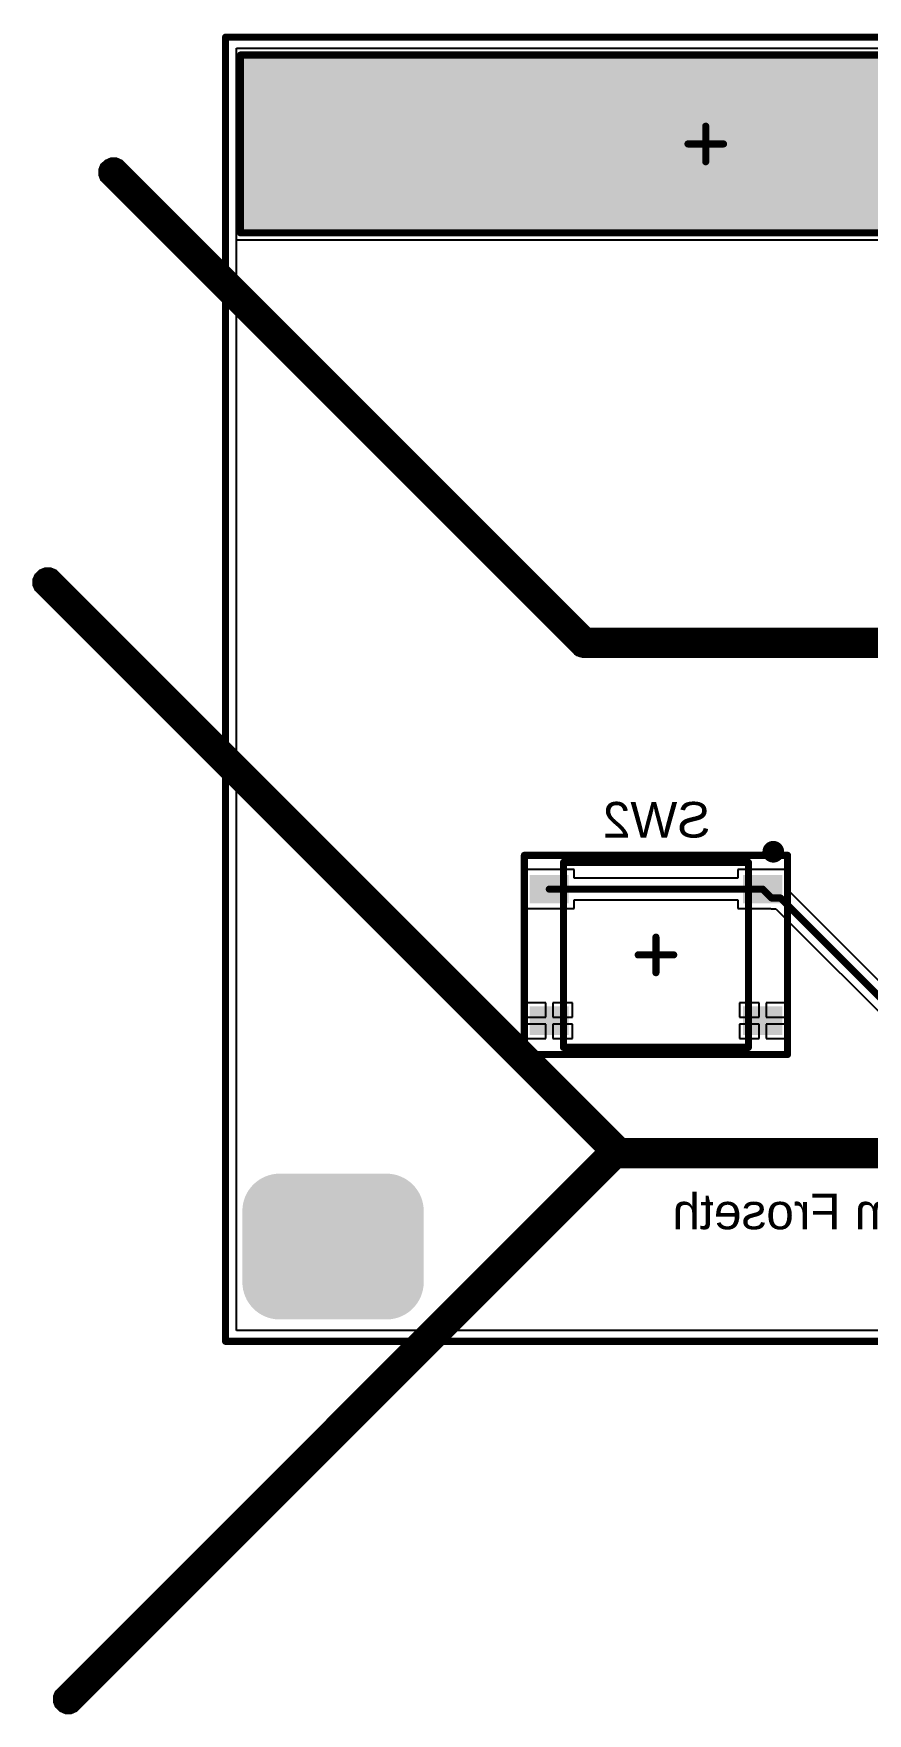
# Model space of a CAD drawing. Header units: inches. Extents: x -5 to 179, y -47 to 8.
# Drawn here: x -5.4 to 18.05, y -47.13 to 0.1 of the extents above; entities that cross this region are included whole.
import ezdxf

# ---------------------------------------------------------------- set-up
doc = ezdxf.new("R2010")
doc.units = ezdxf.units.IN
for name, color, linetype in [('Bottom 3D Body', 56, 'Continuous'), ('Bottom Courtyard', 56, 'Continuous'), ('Bottom Layer', 5, 'Continuous'), ('Bottom Overlay', 54, 'Continuous'), ('Bottom Paste', 16, 'Continuous'), ('Bottom Solder', 6, 'Continuous'), ('Keep-Out Layer', 6, 'Continuous'), ('Mechanical 1', 6, 'Continuous'), ('Top Layer', 1, 'Continuous'), ('Top Solder', 216, 'Continuous')]:
    doc.layers.add(name, color=color, linetype=linetype)
doc.styles.add('Arial', font='', dxfattribs={"height": 0.2})
doc.styles.get('Arial').set_extended_font_data('Arial')

# ---------------------------------------------------------------- blocks, each defined once
blk = doc.blocks.new('I___________________B_975')
at = {"layer": 'Bottom Layer'}
blk.add_hatch(color=5, dxfattribs=at).paths.add_polyline_path([(-13, 2.5), (13, 2.5), (13, -2.5), (-13, -2.5)])
at = {"layer": 'Bottom Solder'}
blk.add_hatch(color=6, dxfattribs=at).paths.add_polyline_path([(-13.05, 2.55), (13.05, 2.55), (13.05, -2.55), (-13.05, -2.55)])
at = {"layer": 'Bottom 3D Body'}
for points in [[(13.081, 2.5, 0.2, 0.2, 0), (-13.081, 2.5, 0.2, 0.2, 0)], [(-13.081, 2.5, 0.2, 0.2, 0), (-13.081, -2.5, 0.2, 0.2, 0)], [(13.081, 2.5, 0.2, 0.2, 0), (13.081, -2.5, 0.2, 0.2, 0)], [(13.081, -2.5, 0.2, 0.2, 0), (-13.081, -2.5, 0.2, 0.2, 0)]]:
    blk.add_lwpolyline(points, format="xyseb", dxfattribs=at)
for points in [[(-13.131, 2.5, 0.1, 0.1, 1), (-13.031, 2.5, 0.1, 0.1, 1)], [(-13.131, 2.5, 0.1, 0.1, 1), (-13.031, 2.5, 0.1, 0.1, 1)], [(13.031, 2.5, 0.1, 0.1, 1), (13.131, 2.5, 0.1, 0.1, 1)], [(13.031, 2.5, 0.1, 0.1, 1), (13.131, 2.5, 0.1, 0.1, 1)], [(-13.131, -2.5, 0.1, 0.1, 1), (-13.031, -2.5, 0.1, 0.1, 1)], [(-13.131, -2.5, 0.1, 0.1, 1), (-13.031, -2.5, 0.1, 0.1, 1)], [(13.031, -2.5, 0.1, 0.1, 1), (13.131, -2.5, 0.1, 0.1, 1)], [(13.031, -2.5, 0.1, 0.1, 1), (13.131, -2.5, 0.1, 0.1, 1)]]:
    blk.add_lwpolyline(points, format="xyseb", close=True, dxfattribs=at)
at = {"layer": 'Bottom Courtyard'}
for points in [[(-13.081, 2.5, 0.2, 0.2, 0), (-13.081, -2.5, 0.2, 0.2, 0)], [(13.081, 2.5, 0.2, 0.2, 0), (-13.081, 2.5, 0.2, 0.2, 0)], [(13.081, 2.5, 0.2, 0.2, 0), (13.081, -2.5, 0.2, 0.2, 0)], [(0, 0.5, 0.2, 0.2, 0), (0, -0.5, 0.2, 0.2, 0)], [(0.5, 0, 0.2, 0.2, 0), (-0.5, 0, 0.2, 0.2, 0)], [(13.081, -2.5, 0.2, 0.2, 0), (-13.081, -2.5, 0.2, 0.2, 0)]]:
    blk.add_lwpolyline(points, format="xyseb", dxfattribs=at)
for points in [[(-13.131, 2.5, 0.1, 0.1, 1), (-13.031, 2.5, 0.1, 0.1, 1)], [(-13.131, 2.5, 0.1, 0.1, 1), (-13.031, 2.5, 0.1, 0.1, 1)], [(13.031, 2.5, 0.1, 0.1, 1), (13.131, 2.5, 0.1, 0.1, 1)], [(13.031, 2.5, 0.1, 0.1, 1), (13.131, 2.5, 0.1, 0.1, 1)], [(-0.05, 0.5, 0.1, 0.1, 1), (0.05, 0.5, 0.1, 0.1, 1)], [(-0.55, 0, 0.1, 0.1, 1), (-0.45, 0, 0.1, 0.1, 1)], [(0.45, 0, 0.1, 0.1, 1), (0.55, 0, 0.1, 0.1, 1)], [(-0.05, -0.5, 0.1, 0.1, 1), (0.05, -0.5, 0.1, 0.1, 1)], [(-13.131, -2.5, 0.1, 0.1, 1), (-13.031, -2.5, 0.1, 0.1, 1)], [(-13.131, -2.5, 0.1, 0.1, 1), (-13.031, -2.5, 0.1, 0.1, 1)], [(13.031, -2.5, 0.1, 0.1, 1), (13.131, -2.5, 0.1, 0.1, 1)], [(13.031, -2.5, 0.1, 0.1, 1), (13.131, -2.5, 0.1, 0.1, 1)]]:
    blk.add_lwpolyline(points, format="xyseb", close=True, dxfattribs=at)
blk = doc.blocks.new('PTS526_SK15_SMTR2_LFS_B_1008')
at = {"layer": 'Bottom Layer'}
for points in [[(-3.5, 2.2), (-2.5, 2.2), (-2.5, 1.5), (-3.5, 1.5)], [(2.5, 2.2), (3.5, 2.2), (3.5, 1.5), (2.5, 1.5)], [(-3.5, -1.5), (-2.5, -1.5), (-2.5, -2.2), (-3.5, -2.2)], [(2.5, -1.5), (3.5, -1.5), (3.5, -2.2), (2.5, -2.2)]]:
    blk.add_hatch(color=5, dxfattribs=at).paths.add_polyline_path(points)
at = {"layer": 'Bottom Paste'}
for points in [[(-3.5, 2.2), (-2.5, 2.2), (-2.5, 1.5), (-3.5, 1.5)], [(2.5, 2.2), (3.5, 2.2), (3.5, 1.5), (2.5, 1.5)], [(-3.5, -1.5), (-2.5, -1.5), (-2.5, -2.2), (-3.5, -2.2)], [(2.5, -1.5), (3.5, -1.5), (3.5, -2.2), (2.5, -2.2)]]:
    blk.add_hatch(color=16, dxfattribs=at).paths.add_polyline_path(points)
at = {"layer": 'Bottom Solder'}
for points in [[(-3.55, 2.25), (-2.45, 2.25), (-2.45, 1.45), (-3.55, 1.45)], [(2.45, 2.25), (3.55, 2.25), (3.55, 1.45), (2.45, 1.45)], [(-3.55, -1.45), (-2.45, -1.45), (-2.45, -2.25), (-3.55, -2.25)], [(2.45, -1.45), (3.55, -1.45), (3.55, -2.25), (2.45, -2.25)]]:
    blk.add_hatch(color=6, dxfattribs=at).paths.add_polyline_path(points)
at = {"layer": 'Bottom 3D Body'}
for points in [[(2.6, 2.6, 0.2, 0.2, 0), (-2.6, 2.6, 0.2, 0.2, 0)], [(-2.6, 2.6, 0.2, 0.2, 0), (-2.6, -2.6, 0.2, 0.2, 0)], [(2.6, 2.6, 0.2, 0.2, 0), (2.6, -2.6, 0.2, 0.2, 0)], [(2.6, -2.6, 0.2, 0.2, 0), (-2.6, -2.6, 0.2, 0.2, 0)]]:
    blk.add_lwpolyline(points, format="xyseb", dxfattribs=at)
for points in [[(-2.65, 2.6, 0.1, 0.1, 1), (-2.55, 2.6, 0.1, 0.1, 1)], [(-2.65, 2.6, 0.1, 0.1, 1), (-2.55, 2.6, 0.1, 0.1, 1)], [(2.55, 2.6, 0.1, 0.1, 1), (2.65, 2.6, 0.1, 0.1, 1)], [(2.55, 2.6, 0.1, 0.1, 1), (2.65, 2.6, 0.1, 0.1, 1)], [(-2.65, -2.6, 0.1, 0.1, 1), (-2.55, -2.6, 0.1, 0.1, 1)], [(-2.65, -2.6, 0.1, 0.1, 1), (-2.55, -2.6, 0.1, 0.1, 1)], [(2.55, -2.6, 0.1, 0.1, 1), (2.65, -2.6, 0.1, 0.1, 1)], [(2.55, -2.6, 0.1, 0.1, 1), (2.65, -2.6, 0.1, 0.1, 1)]]:
    blk.add_lwpolyline(points, format="xyseb", close=True, dxfattribs=at)
at = {"layer": 'Bottom Courtyard'}
for points in [[(-3.7, 2.8, 0.2, 0.2, 0), (-3.7, -2.8, 0.2, 0.2, 0)], [(3.7, 2.8, 0.2, 0.2, 0), (-3.7, 2.8, 0.2, 0.2, 0)], [(3.7, 2.8, 0.2, 0.2, 0), (3.7, -2.8, 0.2, 0.2, 0)], [(0, 0.5, 0.2, 0.2, 0), (0, -0.5, 0.2, 0.2, 0)], [(0.5, 0, 0.2, 0.2, 0), (-0.5, 0, 0.2, 0.2, 0)], [(3.7, -2.8, 0.2, 0.2, 0), (-3.7, -2.8, 0.2, 0.2, 0)]]:
    blk.add_lwpolyline(points, format="xyseb", dxfattribs=at)
for points in [[(-3.75, 2.8, 0.1, 0.1, 1), (-3.65, 2.8, 0.1, 0.1, 1)], [(-3.75, 2.8, 0.1, 0.1, 1), (-3.65, 2.8, 0.1, 0.1, 1)], [(3.65, 2.8, 0.1, 0.1, 1), (3.75, 2.8, 0.1, 0.1, 1)], [(3.65, 2.8, 0.1, 0.1, 1), (3.75, 2.8, 0.1, 0.1, 1)], [(-0.05, 0.5, 0.1, 0.1, 1), (0.05, 0.5, 0.1, 0.1, 1)], [(-0.55, 0, 0.1, 0.1, 1), (-0.45, 0, 0.1, 0.1, 1)], [(0.45, 0, 0.1, 0.1, 1), (0.55, 0, 0.1, 0.1, 1)], [(-0.05, -0.5, 0.1, 0.1, 1), (0.05, -0.5, 0.1, 0.1, 1)], [(-3.75, -2.8, 0.1, 0.1, 1), (-3.65, -2.8, 0.1, 0.1, 1)], [(-3.75, -2.8, 0.1, 0.1, 1), (-3.65, -2.8, 0.1, 0.1, 1)], [(3.65, -2.8, 0.1, 0.1, 1), (3.75, -2.8, 0.1, 0.1, 1)], [(3.65, -2.8, 0.1, 0.1, 1), (3.75, -2.8, 0.1, 0.1, 1)]]:
    blk.add_lwpolyline(points, format="xyseb", close=True, dxfattribs=at)
at = {"layer": 'Bottom Overlay'}
for points in [[(2.6, 2.6, 0.2, 0.2, 0), (-2.6, 2.6, 0.2, 0.2, 0)], [(-2.6, 1.1, 0.2, 0.2, 0), (-2.6, -1.1, 0.2, 0.2, 0)], [(2.6, 1.1, 0.2, 0.2, 0), (2.6, -1.1, 0.2, 0.2, 0)], [(2.6, -2.6, 0.2, 0.2, 0), (-2.6, -2.6, 0.2, 0.2, 0)]]:
    blk.add_lwpolyline(points, format="xyseb", dxfattribs=at)
for points in [[(-2.65, 2.6, 0.1, 0.1, 1), (-2.55, 2.6, 0.1, 0.1, 1)], [(2.55, 2.6, 0.1, 0.1, 1), (2.65, 2.6, 0.1, 0.1, 1)], [(-2.65, 1.1, 0.1, 0.1, 1), (-2.55, 1.1, 0.1, 0.1, 1)], [(2.55, 1.1, 0.1, 0.1, 1), (2.65, 1.1, 0.1, 0.1, 1)], [(-2.65, -1.1, 0.1, 0.1, 1), (-2.55, -1.1, 0.1, 0.1, 1)], [(2.55, -1.1, 0.1, 0.1, 1), (2.65, -1.1, 0.1, 0.1, 1)], [(-3.15, -2.9, 0.31, 0.31, 1), (-3.45, -2.9, 0.31, 0.31, 1)], [(-3.528, -2.9, 0.155, 0.155, 1), (-3.373, -2.9, 0.155, 0.155, 1)], [(-3.228, -2.9, 0.155, 0.155, 1), (-3.073, -2.9, 0.155, 0.155, 1)], [(-2.65, -2.6, 0.1, 0.1, 1), (-2.55, -2.6, 0.1, 0.1, 1)], [(2.55, -2.6, 0.1, 0.1, 1), (2.65, -2.6, 0.1, 0.1, 1)]]:
    blk.add_lwpolyline(points, format="xyseb", close=True, dxfattribs=at)

msp = doc.modelspace()

# ---------------------------------------------------------------- hatches: boundary and pattern name
at = {"layer": 'Bottom Layer'}
h = msp.add_hatch(color=5, dxfattribs=at)
edge = h.paths.add_edge_path()
edge.add_arc((1.52, -33), 1, 90, 180)
edge.add_line((0.52, -33), (0.52, -35))
edge.add_arc((1.52, -35), 1, 180, 270)
edge.add_line((1.52, -36), (4.52, -36))
edge.add_arc((4.52, -35), 1, 270, 360)
edge.add_line((5.52, -35), (5.52, -33))
edge.add_arc((4.52, -33), 1, 0, 90)
edge.add_line((4.52, -32), (1.52, -32))
at = {"layer": 'Bottom Solder'}
h = msp.add_hatch(color=6, dxfattribs=at)
edge = h.paths.add_edge_path()
edge.add_arc((1.52, -33), 1.05, 90, 180)
edge.add_line((0.47, -33), (0.47, -35))
edge.add_arc((1.52, -35), 1.05, 180, 270)
edge.add_line((1.52, -36.05), (4.52, -36.05))
edge.add_arc((4.52, -35), 1.05, 270, 360)
edge.add_line((5.57, -35), (5.57, -33))
edge.add_arc((4.52, -33), 1.05, 0, 90)
edge.add_line((4.52, -31.95), (1.52, -31.95))

# ---------------------------------------------------------------- linework, layer by layer
at = {"layer": 'Bottom Layer'}
for p, q in [((0.304, -36.358), (0.304, -5.7)), ((0.304, -5.7), (22.284, -5.7)), ((9.8, -23.4), (8.4, -23.4)), ((8.4, -23.4), (8.4, -24.5)), ((9.8, -23.644), (9.8, -23.4)), ((15.8, -23.4), (14.4, -23.4)), ((14.4, -23.4), (14.4, -23.644)), ((15.8, -23.973), (15.8, -23.4)), ((14.4, -23.644), (9.8, -23.644)), ((15.816, -23.984), (15.8, -23.973)), ((25.527, -33.694), (15.816, -23.984)), ((8.4, -24.5), (9.8, -24.5)), ((9.8, -24.5), (9.8, -24.256)), ((9.8, -24.256), (14.4, -24.256)), ((14.4, -24.256), (14.4, -24.5)), ((14.4, -24.5), (15.32, -24.5)), ((15.32, -24.5), (15.35, -24.506)), ((15.35, -24.506), (15.473, -24.506)), ((15.473, -24.506), (25.184, -34.216)), ((9, -27.15), (8.45, -27.15)), ((8.45, -27.15), (8.45, -27.55)), ((9, -27.55), (9, -27.15)), ((9.75, -27.15), (9.2, -27.15)), ((9.2, -27.15), (9.2, -27.55)), ((9.75, -27.55), (9.75, -27.15)), ((15, -27.15), (14.45, -27.15)), ((14.45, -27.15), (14.45, -27.55)), ((15, -27.55), (15, -27.15)), ((15.75, -27.15), (15.2, -27.15)), ((15.2, -27.15), (15.2, -27.55)), ((15.75, -27.55), (15.75, -27.15)), ((8.45, -27.55), (9, -27.55)), ((9, -27.75), (8.45, -27.75)), ((8.45, -27.75), (8.45, -28.15)), ((9, -28.15), (9, -27.75)), ((9.2, -27.55), (9.75, -27.55)), ((9.75, -27.75), (9.2, -27.75)), ((9.2, -27.75), (9.2, -28.15)), ((9.75, -28.15), (9.75, -27.75)), ((14.45, -27.55), (15, -27.55)), ((15, -27.75), (14.45, -27.75)), ((14.45, -27.75), (14.45, -28.15)), ((15, -28.15), (15, -27.75)), ((15.2, -27.55), (15.75, -27.55)), ((15.75, -27.75), (15.2, -27.75)), ((15.2, -27.75), (15.2, -28.15)), ((15.75, -28.15), (15.75, -27.75)), ((8.45, -28.15), (9, -28.15)), ((9.2, -28.15), (9.75, -28.15)), ((14.45, -28.15), (15, -28.15)), ((15.2, -28.15), (15.75, -28.15)), ((173.026, -36.358), (0.304, -36.358))]:
    msp.add_line(p, q, dxfattribs=at)
for points in [[(9.1, -23.95, 0.2, 0.2, 0), (15.1, -23.95, 0.2, 0.2, 0)], [(15.1, -23.95, 0.2, 0.2, 0), (15.35, -24.2, 0.2, 0.2, 0)], [(15.35, -24.2, 0.2, 0.2, 0), (15.6, -24.2, 0.2, 0.2, 0)], [(15.6, -24.2, 0.2, 0.2, 0), (25.4, -34, 0.2, 0.2, 0)]]:
    msp.add_lwpolyline(points, format="xyseb", dxfattribs=at)
for points in [[(9.05, -23.95, 0.1, 0.1, 1), (9.15, -23.95, 0.1, 0.1, 1)], [(15.05, -23.95, 0.1, 0.1, 1), (15.15, -23.95, 0.1, 0.1, 1)], [(15.05, -23.95, 0.1, 0.1, 1), (15.15, -23.95, 0.1, 0.1, 1)], [(15.3, -24.2, 0.1, 0.1, 1), (15.4, -24.2, 0.1, 0.1, 1)], [(15.3, -24.2, 0.1, 0.1, 1), (15.4, -24.2, 0.1, 0.1, 1)], [(15.55, -24.2, 0.1, 0.1, 1), (15.65, -24.2, 0.1, 0.1, 1)], [(15.55, -24.2, 0.1, 0.1, 1), (15.65, -24.2, 0.1, 0.1, 1)]]:
    msp.add_lwpolyline(points, format="xyseb", close=True, dxfattribs=at)
at = {"layer": 'Keep-Out Layer'}
for points in [[(-0.001, 0.003, 0.2, 0.2, 0), (173.332, 0.003, 0.2, 0.2, 0)], [(-0.001, -36.664, 0.2, 0.2, 0), (-0.001, 0.003, 0.2, 0.2, 0)], [(-0.001, -36.664, 0.2, 0.2, 0), (173.332, -36.664, 0.2, 0.2, 0)]]:
    msp.add_lwpolyline(points, format="xyseb", dxfattribs=at)
for points in [[(-0.051, 0.003, 0.1, 0.1, 1), (0.049, 0.003, 0.1, 0.1, 1)], [(-0.051, 0.003, 0.1, 0.1, 1), (0.049, 0.003, 0.1, 0.1, 1)], [(-0.051, -36.664, 0.1, 0.1, 1), (0.049, -36.664, 0.1, 0.1, 1)], [(-0.051, -36.664, 0.1, 0.1, 1), (0.049, -36.664, 0.1, 0.1, 1)]]:
    msp.add_lwpolyline(points, format="xyseb", close=True, dxfattribs=at)
at = {"layer": 'Mechanical 1'}
for points in [[(-3.15, -3.8, 0.8, 0.8, 0), (10.075, -17.025, 0.8, 0.8, 0)], [(-5, -15.325, 0.8, 0.8, 0), (11.05, -31.375, 0.8, 0.8, 0)], [(10.075, -17.025, 0.8, 0.8, 0), (38.55, -17.025, 0.8, 0.8, 0)], [(-4.425, -46.725, 0.8, 0.8, 0), (10.925, -31.375, 0.8, 0.8, 0)], [(10.925, -31.375, 0.8, 0.8, 0), (10.925, -31.35, 0.8, 0.8, 0)], [(10.925, -31.375, 0.8, 0.8, 0), (78.325, -31.375, 0.8, 0.8, 0)], [(11.05, -31.375, 0.8, 0.8, 0), (12.675, -31.375, 0.8, 0.8, 0)]]:
    msp.add_lwpolyline(points, format="xyseb", dxfattribs=at)
for points in [[(-3.35, -3.8, 0.4, 0.4, 1), (-2.95, -3.8, 0.4, 0.4, 1)], [(-5.2, -15.325, 0.4, 0.4, 1), (-4.8, -15.325, 0.4, 0.4, 1)], [(9.875, -17.025, 0.4, 0.4, 1), (10.275, -17.025, 0.4, 0.4, 1)], [(9.875, -17.025, 0.4, 0.4, 1), (10.275, -17.025, 0.4, 0.4, 1)], [(10.725, -31.35, 0.4, 0.4, 1), (11.125, -31.35, 0.4, 0.4, 1)], [(10.725, -31.375, 0.4, 0.4, 1), (11.125, -31.375, 0.4, 0.4, 1)], [(10.725, -31.375, 0.4, 0.4, 1), (11.125, -31.375, 0.4, 0.4, 1)], [(10.725, -31.375, 0.4, 0.4, 1), (11.125, -31.375, 0.4, 0.4, 1)], [(10.85, -31.375, 0.4, 0.4, 1), (11.25, -31.375, 0.4, 0.4, 1)], [(10.85, -31.375, 0.4, 0.4, 1), (11.25, -31.375, 0.4, 0.4, 1)], [(12.475, -31.375, 0.4, 0.4, 1), (12.875, -31.375, 0.4, 0.4, 1)], [(-4.625, -46.725, 0.4, 0.4, 1), (-4.225, -46.725, 0.4, 0.4, 1)]]:
    msp.add_lwpolyline(points, format="xyseb", close=True, dxfattribs=at)
at = {"layer": 'Top Layer'}
for p, q in [((0.304, -36.358), (0.304, -0.303)), ((0.304, -0.303), (173.026, -0.303)), ((173.026, -36.358), (0.304, -36.358))]:
    msp.add_line(p, q, dxfattribs=at)
at = {"layer": 'Top Solder'}
for p, q in [((-3.55, -3.72), (-3.489, -3.573)), ((-3.55, -3.88), (-3.55, -3.72)), ((-3.489, -3.573), (-3.377, -3.461)), ((-3.377, -3.461), (-3.23, -3.4)), ((-3.23, -3.4), (-3.07, -3.4)), ((-3.07, -3.4), (-2.923, -3.461)), ((-2.923, -3.461), (-2.867, -3.517)), ((-2.867, -3.517), (10.241, -16.625)), ((-3.489, -4.027), (-3.55, -3.88)), ((-3.433, -4.083), (-3.489, -4.027)), ((9.791, -17.308), (-3.433, -4.083)), ((-3.433, -4.083), (-3.433, -4.083)), ((-5.4, -15.245), (-5.339, -15.098)), ((-5.339, -15.098), (-5.227, -14.986)), ((-5.227, -14.986), (-5.08, -14.925)), ((-5.08, -14.925), (-4.92, -14.925)), ((-4.92, -14.925), (-4.773, -14.986)), ((-4.773, -14.986), (-4.717, -15.042)), ((-4.717, -15.042), (11.216, -30.975)), ((-5.4, -15.405), (-5.4, -15.245)), ((-5.339, -15.552), (-5.4, -15.405)), ((-5.283, -15.608), (-5.339, -15.552)), ((10.421, -31.313), (-5.283, -15.608)), ((-5.283, -15.608), (-5.283, -15.608)), ((10.241, -16.625), (23.332, -16.625)), ((9.819, -17.336), (9.791, -17.308)), ((9.885, -17.38), (9.819, -17.336)), ((9.958, -17.41), (9.885, -17.38)), ((10.035, -17.425), (9.958, -17.41)), ((10.075, -17.425), (10.035, -17.425)), ((23.332, -17.425), (10.075, -17.425)), ((11.216, -30.975), (23.332, -30.975)), ((-4.708, -46.442), (10.421, -31.313)), ((11.091, -31.775), (-4.142, -47.008)), ((12.676, -31.775), (11.091, -31.775)), ((23.332, -31.775), (12.676, -31.775)), ((-4.825, -46.645), (-4.764, -46.498)), ((-4.825, -46.805), (-4.825, -46.645)), ((-4.764, -46.498), (-4.708, -46.442)), ((-4.764, -46.952), (-4.825, -46.805)), ((-4.652, -47.064), (-4.764, -46.952)), ((-4.505, -47.125), (-4.652, -47.064)), ((-4.345, -47.125), (-4.505, -47.125)), ((-4.198, -47.064), (-4.345, -47.125)), ((-4.142, -47.008), (-4.198, -47.064)), ((-4.142, -47.008), (-4.142, -47.008))]:
    msp.add_line(p, q, dxfattribs=at)

# ---------------------------------------------------------------- block references
at = {"rotation": 180}
for name, p in [('I___________________B_975', (13.5, -3)), ('PTS526_SK15_SMTR2_LFS_B_1008', (12.1, -25.8))]:
    msp.add_blockref(name, p, dxfattribs=at)

# ---------------------------------------------------------------- texts
at = {"layer": 'Bottom Overlay', "style": 'Arial', "text_generation_flag": 2}
msp.add_text('SW2', height=1, dxfattribs=at).set_placement((13.633, -22.5))
msp.add_text('Torunn Wigum Froseth', height=1, rotation=360, dxfattribs=at).set_placement((26.846, -33.513))

doc.saveas('drawing.dxf')
